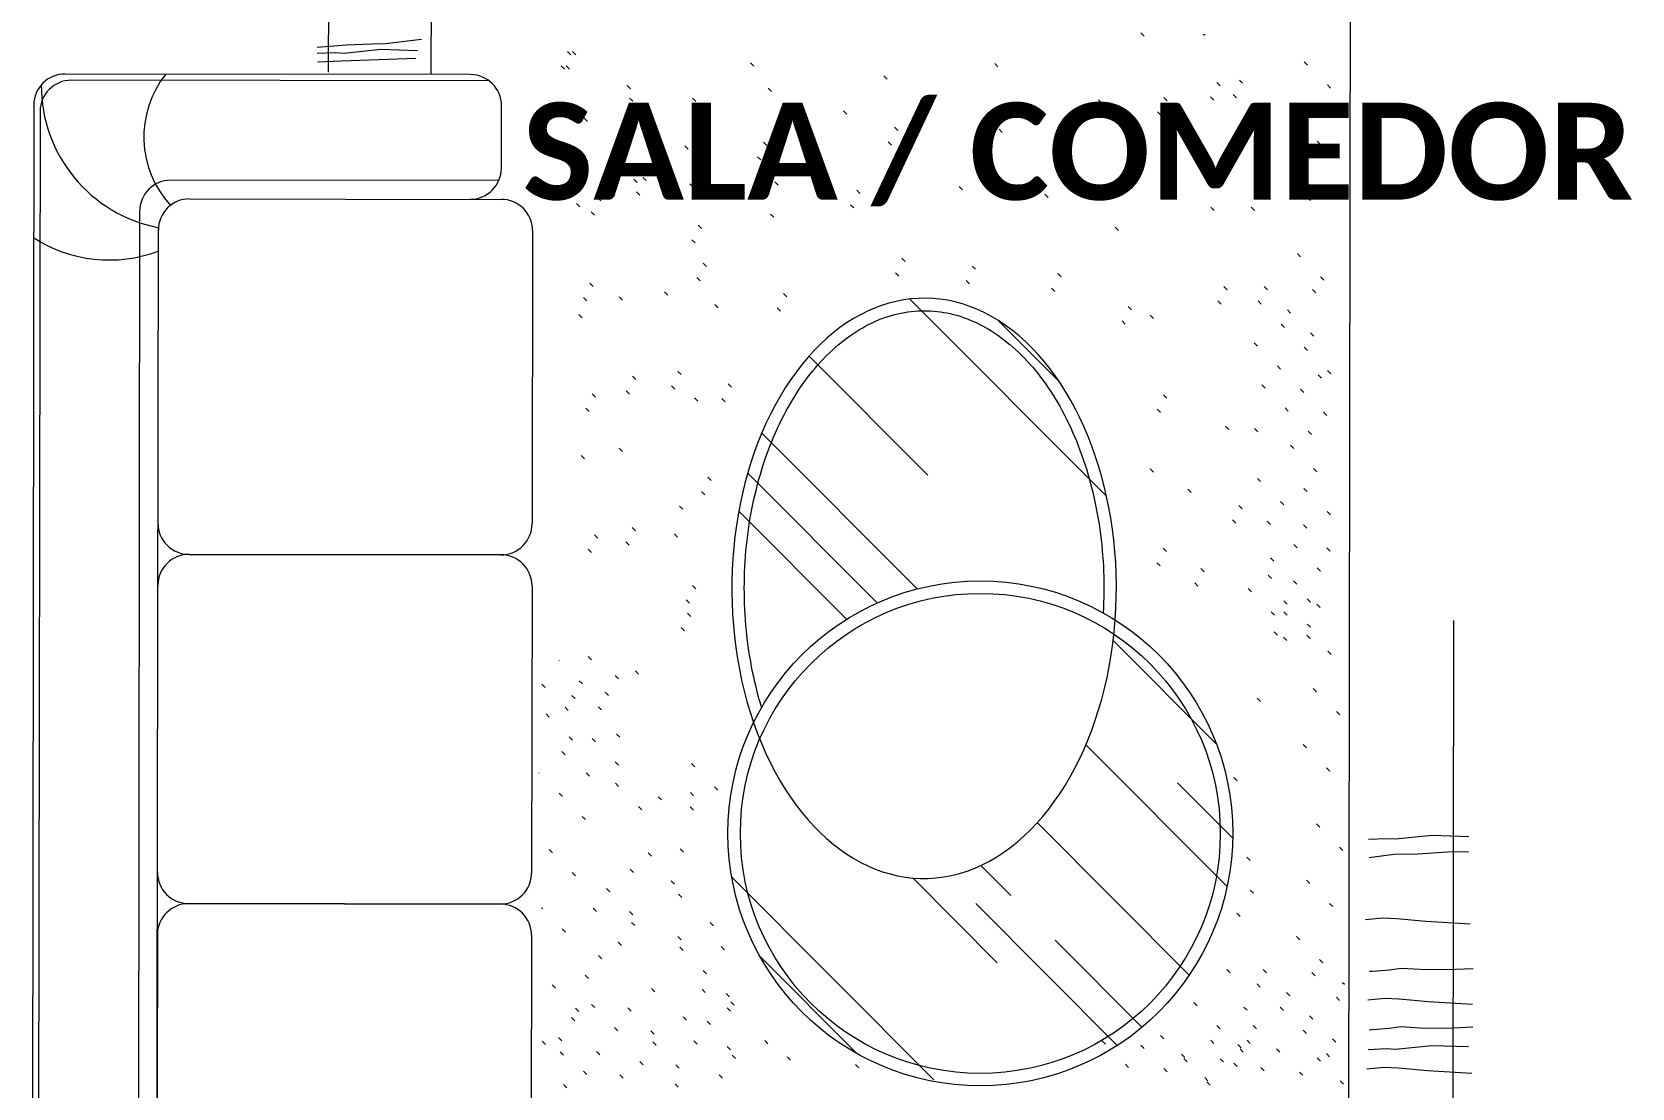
# Model space of a CAD drawing. Header units: metres. Extents: x -144 to 1000, y -717 to 29.
# Drawn here: x 644.379 to 646.688, y -564.282 to -562.758 of the extents above; entities that cross this region are included whole.
import ezdxf

# ---------------------------------------------------------------- set-up
doc = ezdxf.new("R2010")
doc.units = ezdxf.units.M
doc.layers.get('0').update_dxf_attribs({"color": 1})
doc.layers.add('G-ANNO-TEXT', color=2, linetype='Continuous', lineweight=9)
doc.layers.add('G-IMPT', color=1, linetype='Continuous', lineweight=9)
doc.styles.add('Calibri_B', font='calibrib.ttf', dxfattribs={"height": 0.165})

# ---------------------------------------------------------------- blocks, each defined once
blk = doc.blocks.new('JUEGO DE SALA 3 - SALA 3_dwg-332581-Nivel 9')
at = {"layer": 'G-IMPT'}
for p, q in [((-2244.3372, 507.9053), (-2242.9374, 507.9023)), ((-2243.8121, 507.7474), (-2243.8146, 507.7448)), ((-2243.6682, 507.7461), (-2243.673, 507.7413)), ((-2245.1056, 507.7285), (-2245.1104, 507.7237)), ((-2244.6935, 507.7282), (-2244.6982, 507.7234)), ((-2244.6331, 507.7227), (-2244.6379, 507.7179)), ((-2244.4899, 507.7276), (-2244.4947, 507.7228)), ((-2244.4374, 507.7271), (-2244.4422, 507.7223)), ((-2244.2886, 507.7286), (-2244.2934, 507.7239)), ((-2244.2013, 507.7409), (-2244.2061, 507.7361)), ((-2244.1202, 507.7264), (-2244.1249, 507.7216)), ((-2244.0056, 507.7452), (-2244.0103, 507.7405)), ((-2243.9245, 507.7307), (-2243.9292, 507.726)), ((-2243.7891, 507.7405), (-2243.7939, 507.7358)), ((-2243.7288, 507.7351), (-2243.7335, 507.7303)), ((-2243.708, 507.726), (-2243.7128, 507.7213)), ((-2245.0245, 507.714), (-2245.0293, 507.7092)), ((-2244.9434, 507.6995), (-2244.9482, 507.6947)), ((-2244.8288, 507.7184), (-2244.8336, 507.7136)), ((-2244.8102, 507.7071), (-2244.815, 507.7023)), ((-2244.7477, 507.7039), (-2244.7525, 507.6991)), ((-2244.6871, 507.7149), (-2244.6919, 507.7101)), ((-2244.606, 507.7004), (-2244.6108, 507.6956)), ((-2244.552, 507.7082), (-2244.5568, 507.7035)), ((-2244.4088, 507.7131), (-2244.4136, 507.7083)), ((-2244.3563, 507.7126), (-2244.3611, 507.7078)), ((-2244.2347, 507.7075), (-2244.2395, 507.7028)), ((-2244.039, 507.7119), (-2244.0438, 507.7071)), ((-2243.8433, 507.7162), (-2243.8481, 507.7115)), ((-2243.8247, 507.705), (-2243.8295, 507.7002)), ((-2243.7622, 507.7018), (-2243.767, 507.697)), ((-2243.7017, 507.7128), (-2243.7065, 507.708)), ((-2245.1391, 507.6952), (-2245.1439, 507.6904)), ((-2244.8623, 507.685), (-2244.8671, 507.6803)), ((-2244.7269, 507.6948), (-2244.7317, 507.6901)), ((-2244.6666, 507.6894), (-2244.6714, 507.6846)), ((-2244.5234, 507.6942), (-2244.5281, 507.6895)), ((-2244.4709, 507.6937), (-2244.4757, 507.689)), ((-2244.4423, 507.6797), (-2244.447, 507.675)), ((-2244.3898, 507.6792), (-2244.3946, 507.6745)), ((-2244.3641, 507.699), (-2244.3689, 507.6942)), ((-2244.3277, 507.6986), (-2244.3324, 507.6938)), ((-2244.3116, 507.6985), (-2244.3164, 507.6937)), ((-2244.1536, 507.693), (-2244.1584, 507.6883)), ((-2243.9579, 507.6974), (-2243.9627, 507.6926)), ((-2243.8768, 507.6829), (-2243.8816, 507.6781)), ((-2243.7415, 507.6927), (-2243.7462, 507.6879)), ((-2243.6811, 507.6873), (-2243.6859, 507.6825)), ((-2244.7812, 507.6705), (-2244.786, 507.6658)), ((-2244.7604, 507.6615), (-2244.7652, 507.6567)), ((-2244.7001, 507.656), (-2244.7049, 507.6513)), ((-2244.6395, 507.667), (-2244.6443, 507.6623)), ((-2244.5855, 507.6749), (-2244.5903, 507.6701)), ((-2244.5044, 507.6604), (-2244.5092, 507.6556)), ((-2244.3611, 507.6652), (-2244.3659, 507.6605)), ((-2244.3451, 507.6652), (-2244.3499, 507.6604)), ((-2244.3087, 507.6647), (-2244.3135, 507.66)), ((-2243.7957, 507.6684), (-2243.8005, 507.6637)), ((-2243.7749, 507.6594), (-2243.7797, 507.6546)), ((-2243.7146, 507.6539), (-2243.7194, 507.6492)), ((-2244.8147, 507.6372), (-2244.8195, 507.6324)), ((-2244.673, 507.6337), (-2244.6778, 507.6289)), ((-2244.476, 507.6413), (-2244.4808, 507.6366)), ((-2244.4233, 507.6459), (-2244.4281, 507.6411)), ((-2244.398, 507.6424), (-2244.4028, 507.6376)), ((-2244.3453, 507.6469), (-2244.3501, 507.6422)), ((-2244.3165, 507.6512), (-2244.3212, 507.6464)), ((-2243.8292, 507.6351), (-2243.834, 507.6303)), ((-2243.6875, 507.6316), (-2243.6923, 507.6268)), ((-2244.9293, 507.6183), (-2244.9341, 507.6136)), ((-2244.7939, 507.6281), (-2244.7987, 507.6234)), ((-2244.7336, 507.6227), (-2244.7384, 507.6179)), ((-2244.6098, 507.6232), (-2244.6146, 507.6184)), ((-2244.5379, 507.627), (-2244.5426, 507.6223)), ((-2244.3787, 507.6136), (-2244.3835, 507.6088)), ((-2244.2206, 507.6264), (-2244.2254, 507.6216)), ((-2243.9914, 507.6116), (-2243.9962, 507.6068)), ((-2243.9438, 507.6162), (-2243.9486, 507.6115)), ((-2243.8084, 507.626), (-2243.8132, 507.6213)), ((-2243.775, 507.6069), (-2243.7797, 507.6021)), ((-2243.7481, 507.6206), (-2243.7529, 507.6158)), ((-2243.7273, 507.6115), (-2243.7321, 507.6068)), ((-2245.1128, 507.6015), (-2245.1175, 507.5967)), ((-2245.092, 507.5925), (-2245.0968, 507.5877)), ((-2244.4986, 507.6002), (-2244.5034, 507.5954)), ((-2244.4778, 507.5911), (-2244.4826, 507.5864)), ((-2244.106, 507.5927), (-2244.1108, 507.5879)), ((-2244.0234, 507.5863), (-2244.1031, 507.5069)), ((-2243.9103, 507.5971), (-2243.9151, 507.5923)), ((-2243.721, 507.5983), (-2243.7258, 507.5935)), ((-2243.7146, 507.6014), (-2243.7194, 507.5967)), ((-2243.6938, 507.5924), (-2243.6986, 507.5876)), ((-2245.1092, 507.5688), (-2245.114, 507.564)), ((-2244.8148, 507.5791), (-2244.8196, 507.5743)), ((-2244.794, 507.57), (-2244.7988, 507.5653)), ((-2244.6132, 507.5813), (-2244.618, 507.5766)), ((-2244.1598, 507.5627), (-2244.309, 507.4141)), ((-2243.9538, 507.5782), (-2244.1583, 507.3745)), ((-2243.8292, 507.5826), (-2243.834, 507.5778)), ((-2243.7481, 507.5681), (-2243.7529, 507.5633)), ((-2243.7005, 507.5728), (-2243.7052, 507.568)), ((-2245.1827, 507.5473), (-2245.1827, 507.5445)), ((-2245.0884, 507.5598), (-2245.0932, 507.555)), ((-2244.9294, 507.5602), (-2244.9342, 507.5555)), ((-2244.4078, 507.5455), (-2244.4126, 507.5407)), ((-2243.7273, 507.559), (-2243.7321, 507.5543)), ((-2243.6734, 507.5504), (-2243.6782, 507.5457)), ((-2243.667, 507.5536), (-2243.6718, 507.5488)), ((-2244.5224, 507.5267), (-2244.5272, 507.5219)), ((-2244.3871, 507.5365), (-2244.3918, 507.5317)), ((-2243.826, 507.5235), (-2244.046, 507.3044)), ((-2243.7816, 507.5347), (-2243.7864, 507.53)), ((-2243.7069, 507.5171), (-2243.7116, 507.5123)), ((-2243.7005, 507.5202), (-2243.7053, 507.5155)), ((-2245.0876, 507.4925), (-2245.0923, 507.4877)), ((-2244.6587, 507.4916), (-2244.6635, 507.4868)), ((-2243.6863, 507.4916), (-2243.6911, 507.4868)), ((-2245.0668, 507.4834), (-2245.0716, 507.4787)), ((-2244.7733, 507.4727), (-2244.7781, 507.4679)), ((-2244.6379, 507.4825), (-2244.6427, 507.4777)), ((-2244.5516, 507.4722), (-2244.5564, 507.4675)), ((-2244.437, 507.4911), (-2244.4418, 507.4863)), ((-2244.4163, 507.482), (-2244.421, 507.4773)), ((-2243.734, 507.4869), (-2243.7387, 507.4821)), ((-2245.1808, 507.4592), (-2245.1855, 507.4545)), ((-2243.7507, 507.4552), (-2243.8766, 507.3299)), ((-2243.7198, 507.4582), (-2243.7246, 507.4535)), ((-2244.9006, 507.4221), (-2244.9054, 507.4174)), ((-2244.786, 507.441), (-2244.7908, 507.4362)), ((-2244.7652, 507.4319), (-2244.77, 507.4272)), ((-2243.6927, 507.4359), (-2243.6975, 507.4312)), ((-2244.5169, 507.4046), (-2244.8018, 507.1209)), ((-2243.7244, 507.4194), (-2243.9292, 507.2155)), ((-2243.7262, 507.4026), (-2243.731, 507.3978)), ((-2245.0841, 507.398), (-2245.0889, 507.3933)), ((-2245.0633, 507.389), (-2245.0681, 507.3842)), ((-2244.8335, 507.3394), (-2244.8383, 507.3346)), ((-2244.8127, 507.3303), (-2244.8175, 507.3256)), ((-2244.6829, 507.3361), (-2244.7704, 507.2489)), ((-2244.9481, 507.3205), (-2244.9529, 507.3158)), ((-2245.0626, 507.2636), (-2245.0674, 507.2588)), ((-2243.9407, 507.266), (-2243.9842, 507.2227)), ((-2245.137, 507.2484), (-2245.1418, 507.2437)), ((-2245.0418, 507.2545), (-2245.0466, 507.2498)), ((-2243.8438, 507.2464), (-2243.9663, 507.1244)), ((-2244.8447, 507.2159), (-2244.8494, 507.2111)), ((-2244.9592, 507.1971), (-2244.964, 507.1923)), ((-2244.8239, 507.2069), (-2244.8287, 507.2021)), ((-2244.5476, 507.1465), (-2244.7195, 506.9754)), ((-2243.6752, 507.1549), (-2243.9682, 506.8631)), ((-2244.3834, 507.131), (-2244.6083, 506.907)), ((-2245.0448, 507.1037), (-2245.0496, 507.099)), ((-2244.8558, 507.1142), (-2244.8606, 507.1095)), ((-2244.835, 507.1052), (-2244.8398, 507.1004)), ((-2245.1192, 507.0886), (-2245.124, 507.0838)), ((-2245.024, 507.0947), (-2245.0288, 507.0899)), ((-2244.9704, 507.0954), (-2244.9751, 507.0906)), ((-2244.3633, 507.0736), (-2244.5509, 506.8868)), ((-2245.0686, 507.0302), (-2245.0734, 507.0254)), ((-2244.954, 507.049), (-2244.9588, 507.0443)), ((-2244.9333, 507.04), (-2244.938, 507.0352)), ((-2243.713, 507.0437), (-2243.8537, 506.9036)), ((-2243.6925, 507.0463), (-2243.6973, 507.0416)), ((-2244.3398, 507.0293), (-2244.4959, 506.8739)), ((-2244.987, 506.9402), (-2244.9918, 506.9354)), ((-2244.8053, 506.9434), (-2244.81, 506.9386)), ((-2243.7035, 506.9481), (-2243.7083, 506.9433)), ((-2245.1016, 506.9213), (-2245.1064, 506.9165)), ((-2245.0234, 506.9148), (-2245.0282, 506.91)), ((-2244.9662, 506.9311), (-2244.971, 506.9263)), ((-2244.9199, 506.9245), (-2244.9246, 506.9198)), ((-2244.7845, 506.9343), (-2244.7893, 506.9296)), ((-2243.727, 506.9154), (-2243.7318, 506.9107)), ((-2245.138, 506.896), (-2245.1427, 506.8912)), ((-2245.0026, 506.9058), (-2245.0074, 506.901)), ((-2243.7062, 506.8686), (-2243.711, 506.8638)), ((-2244.6746, 506.8632), (-2244.6794, 506.8584)), ((-2244.6538, 506.8542), (-2244.6586, 506.8494)), ((-2243.863, 506.8525), (-2243.8678, 506.8477)), ((-2243.7948, 506.8598), (-2243.7996, 506.8551)), ((-2243.783, 506.8665), (-2243.7878, 506.8618)), ((-2243.7744, 506.8612), (-2243.7792, 506.8565)), ((-2243.7186, 506.8611), (-2243.7234, 506.8563)), ((-2243.6778, 506.8495), (-2243.6826, 506.8447)), ((-2244.9727, 506.8312), (-2244.9775, 506.8264)), ((-2244.9519, 506.8221), (-2244.9567, 506.8173)), ((-2244.8491, 506.8273), (-2244.8539, 506.8225)), ((-2244.7892, 506.8444), (-2244.794, 506.8396)), ((-2244.5402, 506.8339), (-2244.545, 506.8291)), ((-2244.5194, 506.8248), (-2244.5242, 506.82)), ((-2244.0933, 506.8433), (-2244.0981, 506.8386)), ((-2243.8977, 506.8368), (-2243.9025, 506.832)), ((-2243.8283, 506.8265), (-2243.8331, 506.8217)), ((-2243.8011, 506.825), (-2243.8059, 506.8203)), ((-2243.7551, 506.8324), (-2243.7599, 506.8277)), ((-2245.0873, 506.8123), (-2245.092, 506.8075)), ((-2245.0182, 506.8013), (-2245.023, 506.7965)), ((-2244.9637, 506.8084), (-2244.9685, 506.8036)), ((-2244.9036, 506.8201), (-2244.9084, 506.8153)), ((-2244.8829, 506.8111), (-2244.8877, 506.8063)), ((-2244.8283, 506.8182), (-2244.8331, 506.8134)), ((-2244.6548, 506.815), (-2244.6596, 506.8102)), ((-2244.384, 506.8117), (-2244.3888, 506.807)), ((-2244.3632, 506.8027), (-2244.368, 506.7979)), ((-2244.344, 506.8044), (-2244.3488, 506.7996)), ((-2244.1268, 506.81), (-2244.1316, 506.8052)), ((-2244.0851, 506.8084), (-2244.0899, 506.8036)), ((-2244.0644, 506.8081), (-2244.0692, 506.8033)), ((-2243.7267, 506.8134), (-2243.7315, 506.8086)), ((-2244.6929, 506.7906), (-2244.6977, 506.7858)), ((-2244.6722, 506.7816), (-2244.6769, 506.7768)), ((-2244.4986, 506.7929), (-2244.5033, 506.7881)), ((-2244.4586, 506.7855), (-2244.4634, 506.7808)), ((-2244.3232, 506.7953), (-2244.328, 506.7906)), ((-2244.004, 506.7939), (-2244.0088, 506.7891)), ((-2243.9577, 506.7807), (-2243.9625, 506.776)), ((-2243.9386, 506.7911), (-2243.9434, 506.7864)), ((-2243.8772, 506.7904), (-2243.882, 506.7856)), ((-2243.8618, 506.7931), (-2243.8665, 506.7884)), ((-2243.7614, 506.7976), (-2243.7662, 506.7929)), ((-2243.692, 506.7874), (-2243.6968, 506.7826)), ((-2243.6649, 506.7859), (-2243.6696, 506.7812)), ((-2244.8075, 506.7718), (-2244.8123, 506.767)), ((-2244.0792, 506.7622), (-2244.0839, 506.7574)), ((-2243.7255, 506.754), (-2243.7303, 506.7493)), ((-2244.991, 506.7368), (-2244.9958, 506.732)), ((-2244.9729, 506.7403), (-2244.9777, 506.7356)), ((-2244.9521, 506.7313), (-2244.9569, 506.7265)), ((-2244.065, 506.7335), (-2244.0698, 506.7287)), ((-2243.998, 506.7477), (-2244.0028, 506.7429)), ((-2243.8023, 506.752), (-2243.8071, 506.7473)), ((-2243.741, 506.7513), (-2243.7458, 506.7465)), ((-2243.6971, 506.735), (-2243.7019, 506.7302)), ((-2245.1056, 506.7179), (-2245.1104, 506.7131)), ((-2245.0875, 506.7215), (-2245.0922, 506.7167)), ((-2244.9703, 506.7277), (-2244.9751, 506.7229)), ((-2244.8004, 506.7064), (-2244.8052, 506.7016)), ((-2244.6858, 506.7252), (-2244.6906, 506.7204)), ((-2244.665, 506.7162), (-2244.6698, 506.7114)), ((-2244.4677, 506.7247), (-2244.4725, 506.72)), ((-2244.447, 506.7157), (-2244.4518, 506.7109)), ((-2244.2607, 506.7291), (-2244.2655, 506.7244)), ((-2243.9746, 506.7213), (-2243.9794, 506.7165)), ((-2243.9133, 506.7205), (-2243.9181, 506.7158)), ((-2243.8978, 506.7233), (-2243.9026, 506.7186)), ((-2243.7745, 506.7179), (-2243.7793, 506.7132)), ((-2244.5823, 506.7059), (-2244.5871, 506.7011)), ((-2244.2538, 506.7001), (-2244.2586, 506.6953)), ((-2244.2302, 506.6856), (-2244.2349, 506.6808)), ((-2244.1697, 506.7018), (-2244.1744, 506.697)), ((-2244.1295, 506.7001), (-2244.1343, 506.6953)), ((-2244.0985, 506.7001), (-2244.1033, 506.6954)), ((-2243.9468, 506.6872), (-2243.9516, 506.6824)), ((-2243.8694, 506.7043), (-2243.8742, 506.6995)), ((-2243.7461, 506.6989), (-2243.7509, 506.6941)), ((-2243.6779, 506.7062), (-2243.6827, 506.7014)), ((-2244.9439, 506.6749), (-2244.9487, 506.6701)), ((-2244.9232, 506.6659), (-2244.9279, 506.6611)), ((-2244.8204, 506.6637), (-2244.8252, 506.659)), ((-2244.6605, 506.667), (-2244.6653, 506.6623)), ((-2244.457, 506.6702), (-2244.4617, 506.6655)), ((-2244.4362, 506.6612), (-2244.441, 506.6564)), ((-2244.2816, 506.661), (-2244.2864, 506.6563)), ((-2244.2091, 506.6753), (-2244.2138, 506.6705)), ((-2244.163, 506.6668), (-2244.1677, 506.662)), ((-2243.9184, 506.6682), (-2243.9232, 506.6634)), ((-2243.8502, 506.6755), (-2243.855, 506.6707)), ((-2243.7796, 506.6655), (-2243.7843, 506.6608)), ((-2243.7114, 506.6729), (-2243.7162, 506.6681)), ((-2245.1548, 506.639), (-2245.1596, 506.6343)), ((-2245.0585, 506.6561), (-2245.0633, 506.6513)), ((-2244.935, 506.6449), (-2244.9398, 506.6401)), ((-2244.7996, 506.6547), (-2244.8044, 506.6499)), ((-2244.7751, 506.6482), (-2244.7799, 506.6434)), ((-2244.6397, 506.658), (-2244.6445, 506.6532)), ((-2244.5715, 506.6514), (-2244.5763, 506.6466)), ((-2244.2466, 506.648), (-2244.2513, 506.6432)), ((-2244.2255, 506.6376), (-2244.2302, 506.6329)), ((-2244.1135, 506.6582), (-2244.1183, 506.6535)), ((-2244.0509, 506.6523), (-2244.0556, 506.6476)), ((-2243.9697, 506.6378), (-2243.9745, 506.6331)), ((-2243.8218, 506.6564), (-2243.8266, 506.6517)), ((-2243.774, 506.6422), (-2243.7788, 506.6374)), ((-2243.683, 506.6538), (-2243.6878, 506.6491)), ((-2245.1548, 506.6318), (-2245.1596, 506.627)), ((-2245.134, 506.63), (-2245.1388, 506.6252)), ((-2245.134, 506.6227), (-2245.1388, 506.618)), ((-2244.28, 506.6146), (-2244.2804, 506.6143)), ((-2244.2082, 506.6276), (-2244.213, 506.6228)), ((-2244.1655, 506.6335), (-2244.1702, 506.6287)), ((-2244.1443, 506.6231), (-2244.1491, 506.6184)), ((-2244.0843, 506.619), (-2244.0891, 506.6142)), ((-2243.8886, 506.6233), (-2243.8934, 506.6186)), ((-2243.7603, 506.6368), (-2243.7651, 506.632)), ((-2243.7319, 506.6177), (-2243.7367, 506.6129)), ((-2243.7108, 506.6204), (-2243.7156, 506.6156)), ((-2243.6638, 506.625), (-2243.6685, 506.6203)), ((-2244.2417, 506.5942), (-2244.2465, 506.5895)), ((-2244.1989, 506.6001), (-2244.2037, 506.5954)), ((-2244.0032, 506.6045), (-2244.008, 506.5997)), ((-2243.8075, 506.6088), (-2243.8123, 506.6041)), ((-2243.7264, 506.5943), (-2243.7312, 506.5896)), ((-2244.901, 506.5764), (-2244.478, 506.5755)), ((-2244.388, 506.5753), (-2243.974, 506.5744)), ((-2244.1178, 506.5856), (-2244.1184, 506.5851)), ((-2243.9221, 506.59), (-2243.9232, 506.5889)), ((-2243.884, 506.5742), (-2243.461, 506.5733)), ((-2244.9911, 506.5316), (-2245.0811, 506.5318)), ((-2244.9731, 506.5278), (-2244.9741, 506.0545)), ((-2244.9471, 506.0815), (-2244.9461, 506.5315)), ((-2245.1171, 506.5138), (-2245.1184, 505.9108)), ((-2245.1262, 506.4869), (-2245.1274, 505.9019)), ((-2245.2741, 506.4304), (-2245.1263, 506.43)), ((-2245.13, 506.2823), (-2245.3454, 506.2827)), ((-2244.9292, 506.0094), (-2243.4352, 506.0062)), ((-2245.0825, 505.8568), (-2243.2825, 505.8529)), ((-2245.0735, 505.8658), (-2243.2915, 505.8619))]:
    blk.add_line(p, q, dxfattribs=at)
at = {"layer": 'G-IMPT', "flags": 128}
for points in [[(-2243.8346, 507.933), (-2243.833, 507.8953), (-2243.8335, 507.8567), (-2243.8352, 507.8292), (-2243.8327, 507.8123), (-2243.8315, 507.7945), (-2243.8311, 507.7873), (-2243.8307, 507.7835)], [(-2243.7833, 507.9323), (-2243.7872, 507.8683), (-2243.7911, 507.8264), (-2243.792, 507.8056), (-2243.7895, 507.7811)], [(-2243.7503, 507.9328), (-2243.7487, 507.8951), (-2243.7492, 507.8566), (-2243.7509, 507.829), (-2243.7484, 507.8121), (-2243.7472, 507.7943), (-2243.7468, 507.7871), (-2243.7464, 507.7833)], [(-2243.6835, 507.931), (-2243.6875, 507.8671), (-2243.6914, 507.8252), (-2243.6923, 507.8044), (-2243.6898, 507.7798)], [(-2244.0252, 507.9273), (-2244.027, 507.8743), (-2244.0216, 507.8214), (-2244.0225, 507.8087), (-2244.0213, 507.7824)], [(-2244.0034, 507.9266), (-2244.003, 507.8965), (-2244.0001, 507.8533), (-2243.9998, 507.819), (-2243.9948, 507.7834)], [(-2243.899, 507.929), (-2243.9029, 507.8651), (-2243.9068, 507.8232), (-2243.9077, 507.8024), (-2243.9052, 507.7779)], [(-2243.7219, 507.9266), (-2243.7237, 507.8737), (-2243.7183, 507.8207), (-2243.7192, 507.808), (-2243.718, 507.7818)], [(-2245.2681, 506.4258), (-2245.2652, 507.7566), (-2242.9438, 507.7516)], [(-2245.177, 506.4166), (-2245.1704, 506.3645), (-2245.17, 506.3446), (-2245.1688, 506.3077), (-2245.1655, 506.2658)], [(-2245.1605, 506.4106), (-2245.1623, 506.3577), (-2245.1569, 506.3047), (-2245.1578, 506.292), (-2245.1566, 506.2658)], [(-2245.1495, 506.4081), (-2245.1455, 506.3005), (-2245.1443, 506.2662)], [(-2243.8852, 506.0342), (-2243.4622, 506.0333), (-2244.9022, 506.0364)]]:
    blk.add_lwpolyline(points, dxfattribs=at)
for points in [[(-2244.4341, 506.0804), (-2244.4331, 506.5304)], [(-2243.9301, 506.0793), (-2243.9291, 506.5293)]]:
    blk.add_lwpolyline(points, close=True, dxfattribs=at)
at = {"layer": 'G-IMPT'}
for radius in [0.3643, 0.3463]:
    blk.add_circle((-2244.0306, 507.2221), radius, dxfattribs=at)
for centre, radius, start, end in [((-2244.9011, 506.5314), 0.045, 89.8775, 179.8775), ((-2244.4781, 506.5305), 0.045, 359.8775, 89.8775), ((-2244.3881, 506.5303), 0.045, 89.8775, 179.8775), ((-2243.9741, 506.5294), 0.045, 359.8775, 89.8775), ((-2243.8841, 506.5292), 0.045, 89.8775, 179.8775), ((-2245.0812, 506.4868), 0.045, 89.8775, 179.8775), ((-2244.9912, 506.4866), 0.045, 359.8775, 89.8775), ((-2244.9021, 506.0814), 0.045, 179.8775, 269.8775), ((-2244.9021, 506.0814), 0.045, 179.8775, 269.8775), ((-2244.4791, 506.0805), 0.045, 269.8775, 359.8775), ((-2244.3891, 506.0803), 0.045, 179.8775, 269.8775), ((-2243.9751, 506.0794), 0.045, 269.8775, 359.8775), ((-2243.8851, 506.0792), 0.045, 179.8775, 269.8775), ((-2245.0364, 506.1617), 0.1461, 231.6093, 312.4955), ((-2244.9291, 506.0544), 0.045, 179.8775, 269.8775), ((-2245.1106, 506.0765), 0.2089, 269.7061, 348.9648), ((-2245.0604, 505.9658), 0.2014, 327.063, 20.4891), ((-2245.0824, 505.9018), 0.045, 179.8775, 269.8775), ((-2245.0734, 505.9108), 0.045, 179.8775, 269.8775)]:
    blk.add_arc(centre, radius, start, end, dxfattribs=at)
for start_param, end_param in [(4.604122, 8.335665), (2.05248, 4.604122)]:
    blk.add_ellipse((-2244.3843, 507.1412), major_axis=(-0.4187, 0.0009), ratio=0.662811, start_param=start_param, end_param=end_param, dxfattribs=at)
blk.add_open_spline([(-2244.2129, 506.9066), (-2244.2179, 506.9051), (-2244.2229, 506.9036), (-2244.2468, 506.897), (-2244.2663, 506.8928), (-2244.306, 506.8863), (-2244.3262, 506.884), (-2244.367, 506.8816), (-2244.3876, 506.8814), (-2244.4285, 506.883), (-2244.4489, 506.8848), (-2244.4889, 506.8905), (-2244.5086, 506.8944), (-2244.5468, 506.904), (-2244.5654, 506.9097), (-2244.6008, 506.923), (-2244.6178, 506.9305), (-2244.6497, 506.9471), (-2244.6646, 506.9561), (-2244.6922, 506.9755), (-2244.7048, 506.9858), (-2244.7274, 507.0075), (-2244.7374, 507.0189), (-2244.7546, 507.0423), (-2244.7618, 507.0543), (-2244.7734, 507.0788), (-2244.7777, 507.0912), (-2244.7835, 507.1163), (-2244.7849, 507.1289), (-2244.785, 507.1541), (-2244.7835, 507.1667), (-2244.7778, 507.1918), (-2244.7735, 507.2042), (-2244.762, 507.2287), (-2244.7548, 507.2407), (-2244.7377, 507.2641), (-2244.7277, 507.2754), (-2244.7052, 507.297), (-2244.6926, 507.3073), (-2244.6651, 507.3267), (-2244.6501, 507.3357), (-2244.6183, 507.3522), (-2244.6014, 507.3597), (-2244.5659, 507.3729), (-2244.5474, 507.3786), (-2244.5092, 507.3882), (-2244.4895, 507.392), (-2244.4495, 507.3976), (-2244.4291, 507.3995), (-2244.3887, 507.401), (-2244.3687, 507.4008), (-2244.3488, 507.3996)], degree=3, knots=[1.133758, 1.133758, 1.133758, 1.133758, 1.174512, 1.174512, 1.325661, 1.325661, 1.47681, 1.47681, 1.627959, 1.627959, 1.779108, 1.779108, 1.930257, 1.930257, 2.081406, 2.081406, 2.232555, 2.232555, 2.383704, 2.383704, 2.534854, 2.534854, 2.686003, 2.686003, 2.837152, 2.837152, 2.988301, 2.988301, 3.13945, 3.13945, 3.290599, 3.290599, 3.441748, 3.441748, 3.592897, 3.592897, 3.744046, 3.744046, 3.895195, 3.895195, 4.046344, 4.046344, 4.197493, 4.197493, 4.348642, 4.348642, 4.499791, 4.499791, 4.65094, 4.65094, 4.798431, 4.798431, 4.798431, 4.798431], dxfattribs=at)
blk = doc.blocks.new('A')
at = {"rotation": 270.0423081231327}
blk.add_blockref('JUEGO DE SALA 3 - SALA 3_dwg-332581-Nivel 9', (139.1289, -2747.5535), dxfattribs=at)
at = {"layer": 'G-ANNO-TEXT', "style": 'Calibri_B'}
blk.add_text('SALA / COMEDOR', height=0.14, dxfattribs=at).set_placement((644.0331, -502.2345))

msp = doc.modelspace()

# ---------------------------------------------------------------- block references
at = {"color": 3}
msp.add_blockref('A', (1.0534, -60.7655), dxfattribs=at)

doc.saveas('drawing.dxf')
